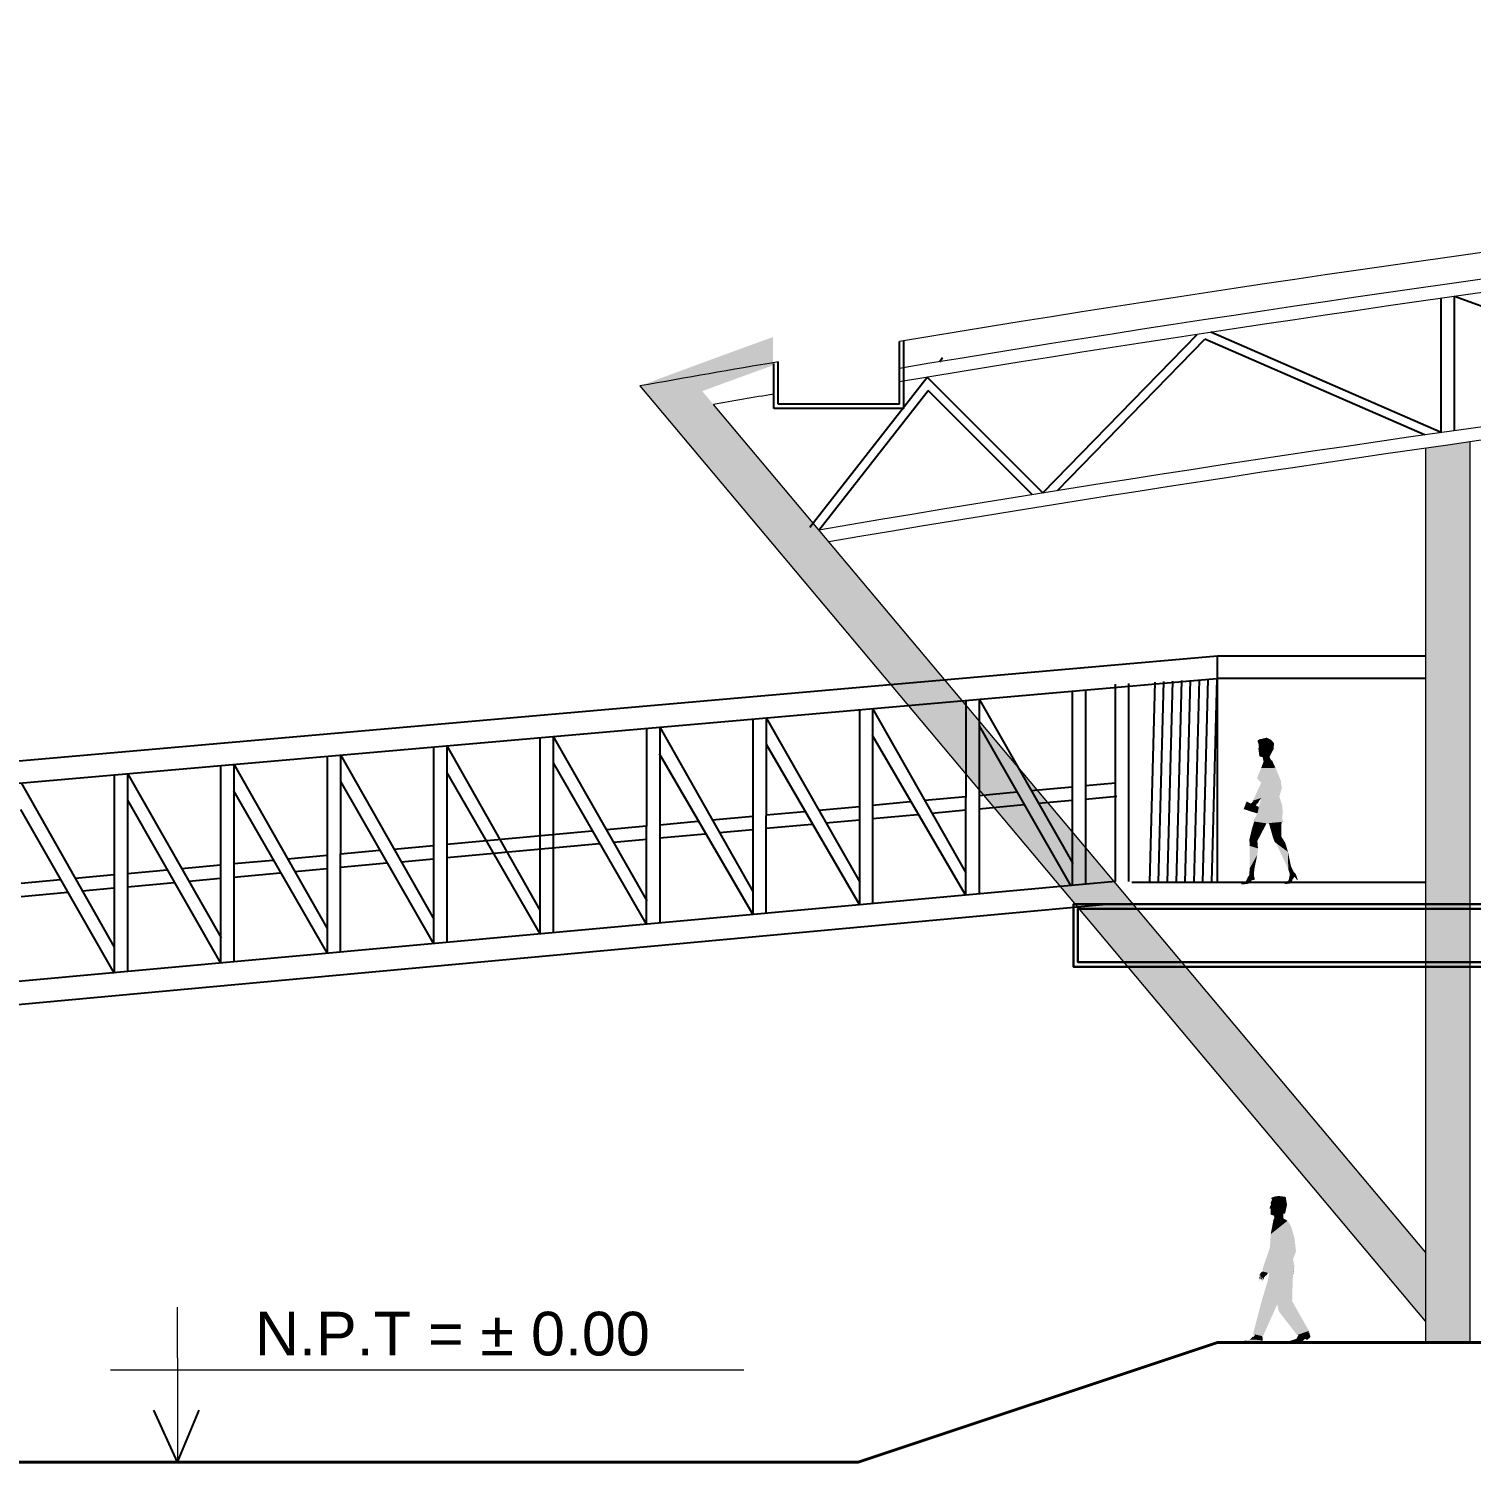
# Model space of a CAD drawing. Header units: metres. Extents: x 2330 to 2661, y 695 to 924.
# Drawn here: x 2469.46 to 2485.74, y 869.04 to 885.23 of the extents above; entities that cross this region are included whole.
import ezdxf

# ---------------------------------------------------------------- set-up
doc = ezdxf.new("R2010")
doc.units = ezdxf.units.M
doc.header["$LTSCALE"] = 20
for name, color, linetype, lineweight in [('Aux4', 31, 'Continuous', 20), ('Columns', 30, 'Continuous', 40), ('p1', 11, 'Continuous', 13), ('People', 254, 'Continuous', 13)]:
    doc.layers.add(name, color=color, linetype=linetype, lineweight=lineweight)
doc.layers.add('Tree and Others', color=74, linetype='Continuous')
doc.styles.get("Standard").update_dxf_attribs({"font": 'arial.ttf'})

# ---------------------------------------------------------------- blocks, each defined once
blk = doc.blocks.new('*U6')
at = {"linetype": 'Continuous'}
for points in [[(3681, -472), (3680, -487), (3854, -552)], [(3728, -457), (3681, -472), (3839, -464)], [(3839, -464), (3681, -472), (3854, -552)], [(3765, -454), (3728, -457), (3839, -464)], [(3677, -547), (3659, -589), (3854, -552)], [(3854, -552), (3659, -589), (3832, -648)], [(3659, -589), (3672, -595), (3832, -648)], [(3689, -493), (3671, -535), (3854, -552)], [(3671, -535), (3677, -547), (3854, -552)], [(3672, -595), (3675, -660), (3832, -648)], [(3680, -487), (3689, -493), (3854, -552)], [(3704, -715), (3674, -875), (3859, -727)], [(3859, -727), (3674, -875), (3895, -780)], [(3895, -780), (3674, -875), (3936, -918)], [(3832, -648), (3675, -660), (3814, -650)], [(3814, -650), (3675, -660), (3813, -701)], [(3675, -660), (3708, -670), (3813, -701)], [(3715, -694), (3704, -715), (3813, -701)], [(3813, -701), (3704, -715), (3859, -727)], [(3708, -670), (3715, -694), (3813, -701)], [(3674, -875), (3665, -1022), (3936, -918)], [(3936, -918), (3665, -1022), (3953, -1065)], [(3665, -1022), (3582, -1267), (3953, -1065)], [(3953, -1065), (3582, -1267), (3920, -1152)], [(3920, -1152), (3582, -1267), (3934, -1225)], [(3934, -1225), (3582, -1267), (3920, -1311)], [(3582, -1267), (3594, -1280), (3920, -1311)], [(3934, -1225), (3920, -1311), (3922, -1316)], [(3552, -1342), (3544, -1364), (3558, -1348)], [(3558, -1348), (3544, -1364), (3550, -1367)], [(3553, -1318), (3548, -1331), (3559, -1321)], [(3559, -1321), (3548, -1331), (3556, -1329)], [(3558, -1331), (3552, -1342), (3563, -1340)], [(3563, -1340), (3552, -1342), (3558, -1348)], [(3569, -1297), (3553, -1318), (3641, -1301)], [(3641, -1301), (3553, -1318), (3637, -1315)], [(3637, -1315), (3553, -1318), (3559, -1321)], [(3569, -1354), (3553, -1372), (3557, -1373)], [(3559, -1354), (3553, -1372), (3569, -1354)], [(3564, -1321), (3558, -1331), (3627, -1328)], [(3627, -1328), (3558, -1331), (3614, -1335)], [(3558, -1331), (3563, -1340), (3614, -1335)], [(3637, -1315), (3559, -1321), (3564, -1321)], [(3570, -1340), (3559, -1354), (3581, -1345)], [(3581, -1345), (3559, -1354), (3569, -1354)], [(3614, -1335), (3563, -1340), (3570, -1340)], [(3637, -1315), (3564, -1321), (3627, -1328)], [(3572, -1356), (3566, -1370), (3577, -1367)], [(3577, -1367), (3566, -1370), (3569, -1377)], [(3566, -1370), (3566, -1376), (3569, -1377)], [(3583, -1287), (3569, -1297), (3641, -1301)], [(3614, -1335), (3570, -1340), (3581, -1345)], [(3645, -1376), (3570, -1627), (3916, -1407)], [(3916, -1407), (3570, -1627), (3910, -1614)], [(3581, -1345), (3572, -1356), (3593, -1350)], [(3593, -1350), (3572, -1356), (3577, -1367)], [(3614, -1335), (3581, -1345), (3593, -1350)], [(3594, -1280), (3583, -1287), (3920, -1311)], [(3583, -1287), (3641, -1301), (3920, -1311)], [(3584, -1373), (3583, -1383), (3592, -1376)], [(3592, -1376), (3583, -1383), (3588, -1384)], [(3587, -1365), (3584, -1373), (3592, -1376)], [(3593, -1350), (3587, -1365), (3601, -1354)], [(3601, -1354), (3587, -1365), (3592, -1376)], [(3614, -1335), (3593, -1350), (3601, -1354)], [(3641, -1301), (3651, -1307), (3920, -1311)], [(3656, -1310), (3645, -1376), (3920, -1311)], [(3920, -1311), (3645, -1376), (3916, -1407)], [(3651, -1307), (3656, -1310), (3920, -1311)], [(3570, -1627), (3479, -1977), (3747, -1647)], [(3747, -1647), (3479, -1977), (3588, -2002)], [(3910, -1614), (3570, -1627), (3747, -1647)], [(3910, -1614), (3747, -1647), (4096, -1943)], [(3747, -1647), (3762, -1725), (4096, -1943)], [(3762, -1725), (3965, -1988), (4096, -1943)], [(3382, -2050), (3377, -2073), (3520, -2063)], [(3520, -2063), (3377, -2073), (3472, -2071)], [(3442, -2039), (3382, -2050), (3584, -2043)], [(3584, -2043), (3382, -2050), (3520, -2063)], [(3481, -2004), (3442, -2039), (3487, -2007)], [(3487, -2007), (3442, -2039), (3578, -2010)], [(3578, -2010), (3442, -2039), (3586, -2013)], [(3586, -2013), (3442, -2039), (3584, -2043)], [(3479, -1977), (3501, -1985), (3582, -2001)], [(3479, -1977), (3582, -2001), (3588, -2002)], [(3501, -1985), (3487, -2007), (3582, -2001)], [(3582, -2001), (3487, -2007), (3578, -2010)], [(3584, -2043), (3520, -2063), (3580, -2071)], [(3520, -2063), (3520, -2071), (3580, -2071)], [(3956, -2031), (3885, -2053), (4029, -2051)], [(4029, -2051), (3885, -2053), (4013, -2071)], [(3885, -2053), (3885, -2073), (4013, -2071)], [(3981, -1986), (3956, -2031), (4111, -2002)], [(4111, -2002), (3956, -2031), (4055, -2030)], [(4055, -2030), (3956, -2031), (4029, -2051)], [(4096, -1943), (3965, -1988), (4090, -1958)], [(4090, -1958), (3965, -1988), (4096, -1959)], [(4096, -1959), (3965, -1988), (3981, -1986)], [(4096, -1959), (3981, -1986), (4103, -1974)], [(4103, -1974), (3981, -1986), (4111, -2002)], [(4111, -2002), (4055, -2030), (4110, -2014)], [(4110, -2014), (4055, -2030), (4074, -2043)]]:
    blk.add_solid(points, dxfattribs=at)
blk = doc.blocks.new('*U7')
at = {"linetype": 'Continuous'}
for points in [[(2841, -5079), (2826, -5099), (2993, -5100)], [(2826, -5099), (2828, -5158), (2993, -5100)], [(2993, -5100), (2828, -5158), (2987, -5104)], [(2987, -5104), (2828, -5158), (2987, -5130)], [(2987, -5130), (2828, -5158), (2982, -5138)], [(2855, -5066), (2841, -5079), (2996, -5070)], [(2996, -5070), (2841, -5079), (2993, -5100)], [(2901, -5041), (2855, -5066), (2950, -5054)], [(2950, -5054), (2855, -5066), (2996, -5070)], [(2968, -5054), (2950, -5054), (2996, -5070)], [(2846, -5280), (2809, -5357), (2854, -5281)], [(2854, -5281), (2809, -5357), (2934, -5291)], [(2982, -5138), (2828, -5158), (2989, -5152)], [(2989, -5152), (2828, -5158), (2978, -5237)], [(2828, -5158), (2872, -5243), (2978, -5237)], [(2872, -5243), (2854, -5281), (2945, -5245)], [(2945, -5245), (2854, -5281), (2934, -5291)], [(2978, -5237), (2872, -5243), (2945, -5245)], [(2809, -5357), (2754, -5490), (2960, -5361)], [(2960, -5361), (2754, -5490), (3002, -5462)], [(2934, -5291), (2809, -5357), (2960, -5361)], [(2754, -5490), (2743, -5569), (2958, -5514)], [(2958, -5514), (2743, -5569), (3047, -5703)], [(2743, -5569), (2769, -5657), (2957, -5673)], [(2743, -5569), (2957, -5673), (3047, -5703)], [(3002, -5462), (2754, -5490), (2986, -5488)], [(2986, -5488), (2754, -5490), (2958, -5514)], [(2769, -5657), (2738, -5759), (2957, -5673)], [(2957, -5673), (2738, -5759), (2984, -5767)], [(2957, -5673), (2981, -5703), (3047, -5703)], [(2981, -5703), (3004, -5730), (3042, -5709)], [(2981, -5703), (2998, -5734), (3004, -5730)], [(3047, -5703), (2981, -5703), (3042, -5709)], [(3042, -5709), (3004, -5730), (3067, -5733)], [(3004, -5730), (3014, -5754), (3067, -5733)], [(3067, -5733), (3014, -5754), (3143, -5790)], [(3112, -5710), (3067, -5733), (3143, -5790)], [(2740, -5875), (2731, -5923), (3045, -5916)], [(2738, -5759), (2734, -5840), (2984, -5767)], [(2984, -5767), (2734, -5840), (2997, -5831)], [(2997, -5831), (2734, -5840), (3020, -5873)], [(2734, -5840), (2740, -5875), (3020, -5873)], [(3020, -5873), (2740, -5875), (3045, -5916)], [(3014, -5754), (2984, -5767), (3143, -5790)], [(2984, -5767), (2997, -5831), (3143, -5790)], [(3143, -5790), (2997, -5831), (3008, -5833)], [(2997, -5831), (3003, -5835), (3008, -5833)], [(3045, -5916), (2731, -5923), (3033, -5920)], [(3033, -5920), (2731, -5923), (2903, -5939)], [(2731, -5923), (2745, -5926), (2878, -5939)], [(2731, -5923), (2878, -5939), (2903, -5939)], [(2745, -5926), (2749, -5970), (2878, -5939)], [(2878, -5939), (2749, -5970), (2833, -6097)], [(2749, -5970), (2749, -6076), (2833, -6097)], [(3033, -5920), (2903, -5939), (3057, -6001)], [(2903, -5939), (2999, -6123), (3057, -6001)], [(3057, -6001), (2999, -6123), (3083, -6109)], [(2803, -6146), (2679, -6238), (2676, -6418)], [(2707, -6143), (2679, -6238), (2803, -6146)], [(2749, -6076), (2707, -6143), (2833, -6097)], [(2833, -6097), (2707, -6143), (2818, -6133)], [(2818, -6133), (2707, -6143), (2803, -6146)], [(2999, -6123), (2993, -6201), (3079, -6175)], [(3079, -6175), (2993, -6201), (3079, -6409)], [(3083, -6109), (2999, -6123), (3079, -6175)], [(2679, -6238), (2647, -6389), (2676, -6418)], [(2993, -6201), (3000, -6269), (3079, -6409)], [(3000, -6269), (3031, -6417), (3079, -6409)], [(2594, -6476), (2575, -6533), (2609, -6500)], [(2608, -6454), (2594, -6476), (2659, -6473)], [(2659, -6473), (2594, -6476), (2660, -6475)], [(2660, -6475), (2594, -6476), (2609, -6500)], [(2614, -6454), (2608, -6454), (2659, -6473)], [(2660, -6475), (2609, -6500), (2672, -6535)], [(2647, -6389), (2614, -6454), (2676, -6418)], [(2676, -6418), (2614, -6454), (2659, -6473)], [(3036, -6485), (3026, -6521), (3086, -6491)], [(3086, -6491), (3026, -6521), (3095, -6494)], [(3079, -6409), (3031, -6417), (3086, -6491)], [(3031, -6417), (3036, -6485), (3086, -6491)], [(2609, -6500), (2575, -6533), (2580, -6537)], [(2609, -6500), (2627, -6520), (2672, -6535)], [(2627, -6520), (2648, -6567), (2672, -6535)], [(2672, -6535), (2648, -6567), (2712, -6566)], [(2712, -6566), (2648, -6567), (2712, -6575)], [(2648, -6567), (2669, -6571), (2712, -6575)], [(3095, -6494), (3026, -6521), (3099, -6502)], [(3099, -6502), (3026, -6521), (3119, -6545)], [(3026, -6521), (3026, -6530), (3119, -6545)], [(3026, -6530), (3057, -6535), (3119, -6545)], [(3057, -6535), (3095, -6572), (3119, -6545)], [(3119, -6545), (3095, -6572), (3167, -6569)], [(3167, -6569), (3095, -6572), (3168, -6578)], [(3095, -6572), (3132, -6576), (3168, -6578)]]:
    blk.add_solid(points, dxfattribs=at)
blk = doc.blocks.new('A$C5AC052E7')
at = {"layer": 'Tree and Others'}
for p, q in [((-19.162, 1.083), (-2.35, 2.554)), ((-2.35, 0), (-2.35, 2.554)), ((-2.35, 2.554), (0, 2.554)), ((-19.148, 0.833), (-2.358, 2.299)), ((-2.658, 2.282), (-2.719, 0)), ((-2.558, 2.288), (-2.619, 0)), ((-2.458, 2.294), (-2.519, 0)), ((-2.358, 2.299), (-2.419, 0)), ((-2.35, 2.304), (0, 2.304)), ((-3.99, 2.157), (-3.99, -0.036)), ((-3.84, 2.17), (-3.84, -0.023)), ((-3.502, 0.008), (-3.502, 2.234)), ((-3.352, 0.008), (-3.352, 2.242)), ((-3.059, 2.259), (-3.119, 0)), ((-2.959, 2.265), (-3.019, 0)), ((-2.859, 2.271), (-2.919, 0)), ((-2.758, 2.276), (-2.819, 0)), ((-6.243, 1.96), (-6.243, -0.242)), ((-6.243, 1.96), (-5.191, 0.105)), ((-5.191, 2.052), (-5.194, -0.146)), ((-5.041, 2.065), (-5.041, -0.132)), ((-5.041, 2.065), (-3.985, 0.21)), ((-7.595, 1.842), (-7.595, -0.366)), ((-7.445, 1.855), (-7.447, -0.352)), ((-7.445, 1.855), (-6.388, 0)), ((-6.393, 1.947), (-6.393, -0.256)), ((-9.998, 1.632), (-9.998, -0.585)), ((-9.848, 1.645), (-9.848, -0.571)), ((-9.848, 1.645), (-8.792, -0.21)), ((-8.796, 1.737), (-8.798, -0.475)), ((-8.646, 1.75), (-8.646, -0.462)), ((-8.646, 1.75), (-7.595, -0.105)), ((-6.248, 1.661), (-5.194, -0.146)), ((-5.041, 1.767), (-4.011, -0.038)), ((-11.2, 1.527), (-11.2, -0.695)), ((-11.05, 1.54), (-11.05, -0.681)), ((-11.05, 1.54), (-9.998, -0.315)), ((-7.445, 1.557), (-6.393, -0.256)), ((-13.603, 1.317), (-13.603, -0.915)), ((-13.453, 1.331), (-13.453, -0.901)), ((-13.453, 1.331), (-12.401, -0.525)), ((-12.401, 1.422), (-12.401, -0.805)), ((-12.251, 1.436), (-12.252, -0.791)), ((-12.251, 1.436), (-11.195, -0.419)), ((-9.848, 1.347), (-8.798, -0.475)), ((-8.651, 1.451), (-7.595, -0.366)), ((-14.805, 1.213), (-14.805, -1.02)), ((-14.655, 1.226), (-14.655, -1.011)), ((-14.655, 1.226), (-13.598, -0.629)), ((-11.054, 1.242), (-9.998, -0.585)), ((-15.856, 1.121), (-14.805, -0.735)), ((-13.458, 1.032), (-12.401, -0.805)), ((-12.251, 1.137), (-11.2, -0.695)), ((-5.041, 0.98), (-4.615, 1.019)), ((-4.454, 1.034), (-3.99, 1.076)), ((-3.84, 1.09), (-3.502, 1.121)), ((-15.861, 0.822), (-14.803, -1.033)), ((-14.655, 0.927), (-13.603, -0.915)), ((-6.852, 0.814), (-6.393, 0.856)), ((-6.243, 0.87), (-5.818, 0.909)), ((-5.655, 0.924), (-5.191, 0.966)), ((-5.574, 0.78), (-5.191, 0.815)), ((-5.041, 0.829), (-4.533, 0.876)), ((-4.372, 0.891), (-3.99, 0.926)), ((-3.84, 0.939), (-3.488, 0.972)), ((-8.646, 0.649), (-8.216, 0.689)), ((-8.053, 0.704), (-7.595, 0.746)), ((-7.445, 0.76), (-7.012, 0.799)), ((-7.445, 0.609), (-6.931, 0.656)), ((-6.77, 0.671), (-6.393, 0.705)), ((-6.243, 0.719), (-5.737, 0.765)), ((-11.05, 0.429), (-9.41, 0.579)), ((-9.249, 0.594), (-8.796, 0.636)), ((-8.646, 0.499), (-8.134, 0.546)), ((-7.972, 0.561), (-7.595, 0.595)), ((-12.251, 0.319), (-11.808, 0.36)), ((-11.647, 0.374), (-11.2, 0.415)), ((-11.05, 0.279), (-9.328, 0.436)), ((-9.168, 0.451), (-8.796, 0.485)), ((-14.045, 0.155), (-13.603, 0.195)), ((-13.453, 0.209), (-13.011, 0.249)), ((-12.849, 0.264), (-12.401, 0.305)), ((-12.251, 0.168), (-11.726, 0.217)), ((-11.566, 0.231), (-11.2, 0.265)), ((-3.502, 0.008), (-19.446, -1.448)), ((-15.856, -0.011), (-15.409, 0.03)), ((-15.246, 0.045), (-14.805, 0.085)), ((-14.655, 0.099), (-14.206, 0.14)), ((-13.963, 0.011), (-13.603, 0.045)), ((-13.453, 0.058), (-12.93, 0.106)), ((-12.768, 0.121), (-12.401, 0.155)), ((-3.316, 0), (0, 0)), ((-15.856, -0.162), (-15.328, -0.114)), ((-15.165, -0.099), (-14.805, -0.066)), ((-14.655, -0.052), (-14.124, -0.003)), ((-3.562, -0.25), (-19.004, -1.671))]:
    blk.add_line(p, q, dxfattribs=at)
at = {"layer": 'People', "linetype": 'Continuous', "xscale": -0.001078112298273481, "yscale": 0.001078112298955602, "zscale": 0.001078112298980487}
blk.add_blockref('*U7', (1.333, 7.067), dxfattribs=at)

msp = doc.modelspace()

# ---------------------------------------------------------------- hatches: boundary and pattern name
at = {"layer": 'Tree and Others'}
h = msp.add_hatch(color=256, dxfattribs=at)
h.set_gradient(color1=(150, 154, 141), color2=(230, 234, 234), tint=1, name='INVCYLINDER')
h.paths.add_polyline_path([(2477.065, 881.137, -0.001498), (2477.865, 881.429), (2477.865, 881.748, 0.002809), (2476.363, 881.196), (2485.23, 870.635), (2485.23, 871.413)])
h = msp.add_hatch(color=256, dxfattribs=at)
h.set_gradient(color1=(150, 154, 141), color2=(230, 234, 234), tint=1, name='INVCYLINDER')
h.paths.add_polyline_path([(2485.732, 880.564, 0.000486), (2485.232, 880.493), (2485.232, 870.392), (2485.732, 870.392)])

# ---------------------------------------------------------------- linework, layer by layer
at = {"layer": 'Aux4'}
for p, q in [((2471.141, 870.219), (2471.141, 870.794)), ((2471.141, 870.219), (2471.141, 869.042)), ((2470.385, 870.083), (2477.533, 870.083))]:
    msp.add_line(p, q, dxfattribs=at)
for radius, start, end in [(262.093, 89.69458, 99.41371), (261.793, 89.69458, 99.4246), (261.643, 89.69458, 99.43005), (260.143, 89.69458, 99.6881), (259.993, 89.69458, 99.66876), (262.093, 99.71733, 100.06344), (261.743, 99.74156, 99.89281)]:
    msp.add_arc((2522.16, 623.135), radius, start, end, dxfattribs=at)
at = {"layer": 'Columns', "lineweight": 20}
for p, q in [((2485.23, 875.342), (2485.23, 870.392)), ((2485.232, 870.392), (2495.383, 870.392))]:
    msp.add_line(p, q, dxfattribs=at)
at = {"layer": 'Columns'}
for p, q in [((2482.881, 870.392), (2478.826, 869.042)), ((2554.381, 870.392), (2482.881, 870.392)), ((2391.312, 869.042), (2478.826, 869.042))]:
    msp.add_line(p, q, dxfattribs=at)
at = {"layer": 'Tree and Others'}
for p, q in [((2485.407, 880.669), (2485.407, 882.184)), ((2485.557, 880.691), (2485.557, 882.205)), ((2488.579, 881.102), (2485.557, 882.205)), ((2480.911, 879.987), (2482.652, 881.778)), ((2485.407, 880.669), (2482.806, 881.802)), ((2479.292, 880.99), (2479.292, 881.699)), ((2479.342, 880.94), (2479.342, 881.707)), ((2481.076, 880.014), (2482.737, 881.723)), ((2485.219, 880.642), (2482.737, 881.723)), ((2477.872, 880.94), (2477.872, 881.45)), ((2477.922, 880.99), (2477.922, 881.468)), ((2479.742, 881.469), (2479.778, 881.515)), ((2478.28, 879.6), (2479.605, 881.295)), ((2480.911, 879.987), (2479.605, 881.295)), ((2478.382, 879.568), (2479.614, 881.144)), ((2480.789, 879.968), (2479.614, 881.144)), ((2479.342, 880.94), (2477.872, 880.94)), ((2479.292, 880.99), (2477.922, 880.99)), ((2482.881, 870.392), (2478.826, 869.042)), ((2478.826, 869.042), (2482.881, 870.392)), ((2471.141, 869.042), (2470.875, 869.631)), ((2471.141, 869.042), (2471.385, 869.631))]:
    msp.add_line(p, q, dxfattribs=at)
at = {"layer": 'Tree and Others', "lineweight": 20}
for p, q in [((2485.23, 870.635), (2476.363, 881.196)), ((2485.23, 871.413), (2477.191, 880.987)), ((2485.232, 870.392), (2485.232, 880.493)), ((2485.732, 870.392), (2485.732, 880.564))]:
    msp.add_line(p, q, dxfattribs=at)
at = {"layer": 'Tree and Others', "lineweight": 30}
msp.add_lwpolyline([(2482.163, 874.637), (2481.255, 874.637), (2481.255, 875.342), (2494.907, 875.342), (2494.907, 874.637), (2482.163, 874.637)], dxfattribs=at)
msp.add_lwpolyline([(2494.857, 874.688), (2481.305, 874.688), (2481.305, 875.292), (2494.857, 875.292)], close=True, dxfattribs=at)

# ---------------------------------------------------------------- block references
at = {"layer": 'People', "color": 0, "linetype": 'Continuous', "xscale": 0.001023200004510727, "yscale": 0.001023200004510727, "zscale": 0.001023200004510727}
msp.add_blockref('*U6', (2479.723, 872.512), dxfattribs=at)
at = {"layer": 'Tree and Others'}
msp.add_blockref('A$C5AC052E7', (2485.232, 875.592), dxfattribs=at)

# ---------------------------------------------------------------- texts
at = {"layer": 'p1'}
msp.add_text('N.P.T = %%P 0.00', height=0.49326, dxfattribs=at).set_placement((2472.017, 870.247))

doc.saveas('drawing.dxf')
